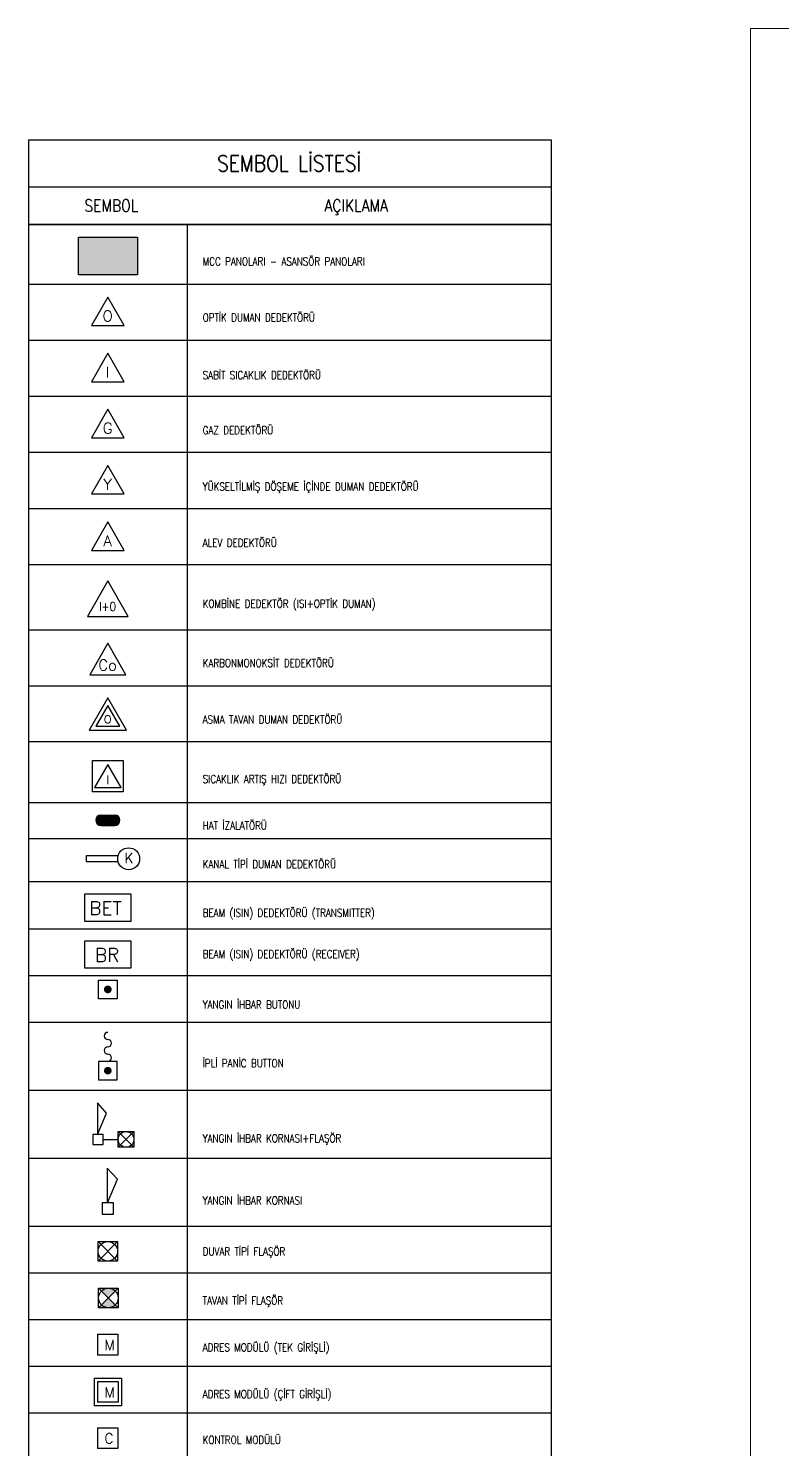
# Model space of a CAD drawing. Extents: x -2749 to 23780, y -1311 to 8245.
# Drawn here: x -902 to 40, y 2429 to 4205 of the extents above; entities that cross this region are included whole.
import ezdxf
from ezdxf.enums import TextEntityAlignment as Align

# ---------------------------------------------------------------- set-up
doc = ezdxf.new("R2010")
doc.units = 0
doc.header["$MEASUREMENT"] = 0
doc.linetypes.add('DASHDOT', pattern=[25.4, 12.7, -6.35, 0, -6.35])
for name, color, linetype, lineweight in [('40A', 9, 'Continuous', 9), ('E-ADRES MODÜLÜ (TEK GİRİŞLİ)', 7, 'Continuous', 30), ('E-ADRES MODÜLÜ (ÇİFT GİRİŞLİ)', 7, 'Continuous', 30), ('E-ALEV DEDEKTÖRÜ', 7, 'Continuous', 30), ('E-ASMA TAVAN DUMAN DEDEKTÖRÜ', 7, 'Continuous', 30), ('E-DUVAR TİPİ FLAŞÖR', 7, 'Continuous', 30), ('E-GAZ DEDEKTÖRÜ', 7, 'Continuous', 30), ('E-HAT İZALATÖRÜ', 7, 'Continuous', 30), ('E-İPLİ PANİC BUTTON', 7, 'Continuous', 30), ('E-KANAL TİPİ DUMAN DEDEKTÖRÜ', 7, 'Continuous', 30), ('E-KARBONMONOKSİT DEDEKTÖRÜ', 7, 'Continuous', 30), ('E-KOMBİNE DEDEKTÖR (ISI+OPTİK DUMAN)', 7, 'Continuous', 30), ('E-KONTROL MODÜLÜ', 7, 'Continuous', 30), ('E-KUVVET PANOSU (MCC)', 7, 'Continuous', 30), ('E-OPTİK DUMAN DEDEKTÖRÜ', 7, 'Continuous', 30), ('E-SABİT SICAKLIK DEDEKTÖRÜ', 7, 'Continuous', 30), ('E-SICAKLIK ARTIŞ HIZI DEDEKTÖRÜ', 7, 'Continuous', 30), ('E-TAVAN TİPİ FLAŞÖR', 7, 'Continuous', 30), ('E-YANGIN', 7, 'Continuous', 30), ('E-YANGIN İHBAR BUTONU', 7, 'Continuous', 30), ('E-YANGIN İHBAR KORNASI', 7, 'Continuous', 30), ('E-YANGIN İHBAR KORNASI+FLAŞÖR', 7, 'Continuous', 30), ('E-YAZI', 7, 'Continuous', 30), ('E-YÜKSELTİLMİŞ DÖŞEME İÇİNDE DUMAN DEDEKTÖRÜ', 7, 'Continuous', 30)]:
    doc.layers.add(name, color=color, linetype=linetype, lineweight=lineweight)
doc.styles.add('E-YAZI', font='txttw.shx')
doc.styles.add('ROMANS8', font='Txttw.shx')

# ---------------------------------------------------------------- blocks, each defined once
blk = doc.blocks.new('100_OPTİK DUMAN DEDEKTÖRÜ 085')
at = {"layer": 'E-OPTİK DUMAN DEDEKTÖRÜ', "color": 4}
blk.add_lwpolyline([(2.06, 0), (0, 3.57), (-2.06, 0)], close=True, dxfattribs=at)
at = {"layer": 'E-OPTİK DUMAN DEDEKTÖRÜ', "color": 3, "style": 'E-YAZI'}
blk.add_text('O', height=1.36, dxfattribs=at).set_placement((-0.02, 1.2), align=Align.MIDDLE)
blk = doc.blocks.new('100_SABİT SICAKLIK DEDEKTÖRÜ 085')
at = {"layer": 'E-SABİT SICAKLIK DEDEKTÖRÜ', "color": 4}
blk.add_lwpolyline([(2.06, 0), (0, 3.57), (-2.06, 0)], close=True, dxfattribs=at)
at = {"layer": 'E-SABİT SICAKLIK DEDEKTÖRÜ', "color": 3, "style": 'E-YAZI'}
blk.add_text('I', height=1.36, dxfattribs=at).set_placement((-0.02, 1.2), align=Align.MIDDLE)
blk = doc.blocks.new('100_GAZ DEDEKTÖRÜ 085')
at = {"layer": 'E-GAZ DEDEKTÖRÜ', "color": 4}
blk.add_lwpolyline([(2.06, 0), (0, 3.57), (-2.06, 0)], close=True, dxfattribs=at)
at = {"layer": 'E-GAZ DEDEKTÖRÜ', "color": 3, "style": 'E-YAZI'}
blk.add_text('G', height=1.36, dxfattribs=at).set_placement((-0.02, 1.2), align=Align.MIDDLE)
blk = doc.blocks.new('100_YÜKSELTİLMİŞ DÖŞEME İÇİNDE DUMAN DEDEKTÖRÜ 085')
at = {"layer": 'E-YÜKSELTİLMİŞ DÖŞEME İÇİNDE DUMAN DEDEKTÖRÜ', "color": 4}
blk.add_lwpolyline([(2.06, 0), (0, 3.57), (-2.06, 0)], close=True, dxfattribs=at)
at = {"layer": 'E-YÜKSELTİLMİŞ DÖŞEME İÇİNDE DUMAN DEDEKTÖRÜ', "color": 3, "style": 'E-YAZI'}
blk.add_text('Y', height=1.36, dxfattribs=at).set_placement((-0.02, 1.2), align=Align.MIDDLE)
blk = doc.blocks.new('100_KOMBİNE DEDEKTÖR (ISI+OPTİK DUMAN) 085')
at = {"layer": 'E-KOMBİNE DEDEKTÖR (ISI+OPTİK DUMAN)', "color": 4}
blk.add_lwpolyline([(2.55, 0), (0, 4.42), (-2.55, 0)], close=True, dxfattribs=at)
at = {"layer": 'E-KOMBİNE DEDEKTÖR (ISI+OPTİK DUMAN)', "color": 3, "style": 'E-YAZI', "width": 0.8}
blk.add_text('I+O', height=1.102, dxfattribs=at).set_placement((-0.02, 1.22), align=Align.MIDDLE)
blk = doc.blocks.new('100_KARBONMONOKSİT DEDEKTÖRÜ 085')
at = {"layer": 'E-KARBONMONOKSİT DEDEKTÖRÜ', "color": 4}
blk.add_lwpolyline([(2.26, 0), (0, 3.92), (-2.26, 0)], close=True, dxfattribs=at)
at = {"layer": 'E-KARBONMONOKSİT DEDEKTÖRÜ', "color": 3, "style": 'E-YAZI'}
blk.add_text('Co', height=1.36, dxfattribs=at).set_placement((-0.02, 1.2), align=Align.MIDDLE)
blk = doc.blocks.new('100_ASMA TAVAN DUMAN DEDEKTÖRÜ 085')
at = {"layer": 'E-ASMA TAVAN DUMAN DEDEKTÖRÜ', "color": 4}
blk.add_lwpolyline([(2.33, 0), (0, 4.04), (-2.33, 0)], close=True, dxfattribs=at)
at = {"layer": 'E-ASMA TAVAN DUMAN DEDEKTÖRÜ', "color": 3}
blk.add_lwpolyline([(1.48, 0.49), (0, 3.06), (-1.48, 0.49)], close=True, dxfattribs=at)
at = {"layer": 'E-ASMA TAVAN DUMAN DEDEKTÖRÜ', "color": 3, "style": 'E-YAZI'}
blk.add_text('O', height=0.979, dxfattribs=at).set_placement((-0.02, 1.35), align=Align.MIDDLE)
blk = doc.blocks.new('100_SICAKLIK ARTIŞ HIZI DEDEKTÖRÜ')
at = {"layer": 'E-SICAKLIK ARTIŞ HIZI DEDEKTÖRÜ', "color": 4}
for points in [[(-2.26, 4.64), (2.26, 4.64), (2.26, 0), (-2.26, 0)], [(1.94, 0.66), (0, 4.02), (-1.94, 0.66)]]:
    blk.add_lwpolyline(points, close=True, dxfattribs=at)
at = {"layer": 'E-SICAKLIK ARTIŞ HIZI DEDEKTÖRÜ', "color": 3, "style": 'E-YAZI'}
blk.add_text('I', height=1.28, dxfattribs=at).set_placement((-0.02, 1.79), align=Align.MIDDLE)
blk = doc.blocks.new('100_HAT İZALATÖRÜ')
at = {"layer": 'E-HAT İZALATÖRÜ', "color": 4}
for p, q in [((-1.01, 1.52), (-1.01, 0)), ((-1.01, 1.52), (1.01, 1.52)), ((-1.01, 0), (1.01, 0)), ((1.01, 1.52), (1.01, 0))]:
    blk.add_line(p, q, dxfattribs=at)
at = {"layer": 'E-HAT İZALATÖRÜ', "color": 4, "const_width": 0.758, "flags": 128}
for points in [[(-1.01, 1.14, 0.414214), (-1.39, 0.76, 0.414214), (-1.01, 0.38, 0.414214)], [(1.01, 1.14, -0.414214), (1.39, 0.76, -0.414214), (1.01, 0.38, -0.414214)]]:
    blk.add_lwpolyline(points, format="xyb", dxfattribs=at)
at = {"layer": 'E-HAT İZALATÖRÜ', "color": 4}
for centre, start, end in [((-1.01, 0.76), 90, 270), ((1.01, 0.76), 270, 90)]:
    blk.add_arc(centre, 0.758, start, end, dxfattribs=at)
blk.add_solid([(-1.01, 1.52), (1.01, 1.52), (-1.01, 0), (1.01, 0)], dxfattribs=at)
blk = doc.blocks.new('*U240')
at = {"layer": 'E-KANAL TİPİ DUMAN DEDEKTÖRÜ', "color": 4}
for p, q in [((-6.22, 0.42), (-6.22, -0.42)), ((-1.55, 0.42), (-6.22, 0.42)), ((-6.22, -0.42), (-1.55, -0.42))]:
    blk.add_line(p, q, dxfattribs=at)
blk.add_circle((0, 0), 1.61, dxfattribs=at)
at = {"layer": 'E-KANAL TİPİ DUMAN DEDEKTÖRÜ', "color": 3, "style": 'ROMANS8'}
blk.add_text('K', height=1.5, rotation=359.9592, dxfattribs=at).set_placement((0.06, 0.1), align=Align.MIDDLE)
blk = doc.blocks.new('BEAM (IŞIN) DEDEKTÖRÜ (TRANSMİTTER)')
at = {"layer": 'E-YANGIN', "color": 4}
blk.add_lwpolyline([(-33.6, 40.6), (33.6, 40.6), (33.6, 0), (-33.6, 0)], close=True, dxfattribs=at)
at = {"layer": 'E-YANGIN', "color": 3, "style": 'E-YAZI'}
blk.add_text('BET', height=20, dxfattribs=at).set_placement((-27.5, 9.7))
blk = doc.blocks.new('BEAM (IŞIN) DEDEKTÖR (RECİEVER)')
at = {"layer": 'E-YANGIN', "color": 4}
blk.add_lwpolyline([(-33.6, 40.6), (33.6, 40.6), (33.6, 0), (-33.6, 0)], close=True, dxfattribs=at)
at = {"layer": 'E-YANGIN', "color": 3, "style": 'E-YAZI'}
blk.add_text('BR', height=20, dxfattribs=at).set_placement((-19.1, 9.7))
blk = doc.blocks.new('100_YANGIN İHBAR BUTONU 085')
at = {"layer": 'E-YANGIN İHBAR BUTONU', "color": 4}
blk.add_lwpolyline([(-1.16, 0), (-1.16, 2.32), (1.16, 2.32), (1.16, 0)], close=True, dxfattribs=at)
at = {"layer": 'E-YANGIN İHBAR BUTONU', "color": 3, "const_width": 0.483}
blk.add_lwpolyline([(-0.24, 1.16, 1), (0.24, 1.16, 1)], format="xyb", close=True, dxfattribs=at)
blk = doc.blocks.new('100_İPLİ PANİC BUTTON')
at = {"layer": 'E-İPLİ PANİC BUTTON', "color": 4}
blk.add_lwpolyline([(1.36, 0), (1.36, 2.73), (-1.36, 2.73), (-1.36, 0)], close=True, dxfattribs=at)
at = {"layer": 'E-İPLİ PANİC BUTTON', "color": 3, "const_width": 0.569}
blk.add_lwpolyline([(0.28, 1.36, -1), (-0.28, 1.36, -1)], format="xyb", close=True, dxfattribs=at)
at = {"layer": 'E-İPLİ PANİC BUTTON', "color": 4}
for centre, start, end in [((0, 6.46), 90, 270), ((0, 4.33), 90, 270), ((0, 5.4), 270, 90), ((0, 3.26), 270, 90)]:
    blk.add_arc(centre, 0.533, start, end, dxfattribs=at)
blk = doc.blocks.new('100_YANGIN İHBAR KORNASI+FLAŞÖR 085')
at = {"layer": 'E-YANGIN İHBAR KORNASI+FLAŞÖR', "color": 4}
for p, q in [((0.56, 5.32), (0.56, 1.4)), ((1.69, 4.04), (0.56, 5.32)), ((0.58, 1.4), (1.69, 4.04)), ((-0.02, 1.4), (-0.02, 0.11)), ((1.27, 1.4), (-0.02, 1.4)), ((-0.02, 0.11), (1.27, 0.11)), ((1.27, 0.11), (1.27, 1.4)), ((1.27, 0.76), (3.17, 0.76)), ((3.17, 1.74), (5.13, -0.22))]:
    blk.add_line(p, q, dxfattribs=at)
blk.add_lwpolyline([(3.17, -0.22), (3.17, 1.74), (5.13, 1.74), (5.13, -0.22)], close=True, dxfattribs=at)
blk.add_lwpolyline([(5.13, 1.74), (3.17, -0.22)], dxfattribs=at)
blk.add_circle((4.15, 0.76), 0.979, dxfattribs=at)
blk = doc.blocks.new('100_YANGIN İHBAR KORNASI')
at = {"layer": 'E-YANGIN İHBAR KORNASI', "color": 4}
for p, q in [((-0.08, 6.8), (-0.08, 1.68)), ((1.4, 5.14), (-0.08, 6.8)), ((-0.05, 1.68), (1.4, 5.14)), ((-0.84, 1.68), (-0.84, 0)), ((0.84, 1.68), (-0.84, 1.68)), ((-0.84, 0), (0.84, 0)), ((0.84, 0), (0.84, 1.68))]:
    blk.add_line(p, q, dxfattribs=at)
blk = doc.blocks.new('100_DUVAR TİPİ FLAŞÖR 085')
at = {"layer": 'E-DUVAR TİPİ FLAŞÖR', "color": 4}
blk.add_line((-1.22, 2.45), (1.22, 0), dxfattribs=at)
blk.add_lwpolyline([(-1.22, 0), (-1.22, 2.45), (1.22, 2.45), (1.22, 0)], close=True, dxfattribs=at)
blk.add_lwpolyline([(1.22, 2.45), (-1.22, 0)], dxfattribs=at)
blk.add_circle((0, 1.22), 1.22, dxfattribs=at)
blk = doc.blocks.new('100_TAVAN TİPİ FLAŞÖR 085')
at = {"layer": 'E-TAVAN TİPİ FLAŞÖR', "color": 4}
blk.add_line((-1.22, 0), (1.22, 2.45), dxfattribs=at)
blk.add_lwpolyline([(1.22, 0), (-1.22, 0), (-1.22, 2.45), (1.22, 2.45)], close=True, dxfattribs=at)
blk.add_lwpolyline([(-1.22, 2.45), (1.22, 0)], dxfattribs=at)
blk.add_circle((0, 1.22), 1.22, dxfattribs=at)
for points in [[(0, 1.22), (-1.22, 2.45), (1.22, 2.45)], [(-1.22, 0), (0, 1.22), (1.22, 0)]]:
    blk.add_solid(points, dxfattribs=at)
blk = doc.blocks.new('100_ADRES MODÜLÜ (TEK GİRİŞLİ) 085')
at = {"layer": 'E-ADRES MODÜLÜ (TEK GİRİŞLİ)', "color": 4}
for p, q in [((-1.27, 2.59), (1.27, 2.59)), ((-1.27, 2.59), (-1.27, 0)), ((1.27, 2.59), (1.27, 0)), ((1.27, 0), (-1.27, 0))]:
    blk.add_line(p, q, dxfattribs=at)
at = {"layer": 'E-ADRES MODÜLÜ (TEK GİRİŞLİ)', "color": 3, "style": 'E-YAZI'}
blk.add_text('M', height=1.27, dxfattribs=at).set_placement((-0.42, 0.62))
blk = doc.blocks.new('100_ADRES MODÜLÜ (ÇİFT GİRİŞLİ)')
at = {"layer": 'E-ADRES MODÜLÜ (ÇİFT GİRİŞLİ)', "color": 4}
for p, q in [((-1.99, 4.03), (1.99, 4.03)), ((-1.99, 4.03), (-1.99, 0)), ((1.99, 4.03), (1.99, 0)), ((1.99, 0), (-1.99, 0))]:
    blk.add_line(p, q, dxfattribs=at)
at = {"layer": 'E-ADRES MODÜLÜ (ÇİFT GİRİŞLİ)', "color": 3}
for p, q in [((-1.5, 3.54), (1.5, 3.54)), ((-1.5, 3.54), (-1.5, 0.5)), ((1.5, 3.54), (1.5, 0.5)), ((1.5, 0.5), (-1.5, 0.5))]:
    blk.add_line(p, q, dxfattribs=at)
at = {"layer": 'E-ADRES MODÜLÜ (ÇİFT GİRİŞLİ)', "color": 3, "style": 'E-YAZI'}
blk.add_text('M', height=1.5, dxfattribs=at).set_placement((-0.49, 1.22))
blk = doc.blocks.new('100_KONTROL MODÜLÜ 085')
at = {"layer": 'E-KONTROL MODÜLÜ', "color": 4}
for p, q in [((-1.27, 2.59), (1.27, 2.59)), ((-1.27, 2.59), (-1.27, 0)), ((1.27, 2.59), (1.27, 0)), ((1.27, 0), (-1.27, 0))]:
    blk.add_line(p, q, dxfattribs=at)
at = {"layer": 'E-KONTROL MODÜLÜ', "color": 3, "style": 'E-YAZI'}
blk.add_text('C', height=1.27, dxfattribs=at).set_placement((-0.42, 0.62))
blk = doc.blocks.new('10_ALEV DEDEKTÖRÜ')
at = {"layer": 'E-ALEV DEDEKTÖRÜ', "color": 4}
blk.add_lwpolyline([(41.2, 0), (0, 71.3), (-41.2, 0)], close=True, dxfattribs=at)
at = {"layer": 'E-ALEV DEDEKTÖRÜ', "color": 3, "style": 'E-YAZI'}
blk.add_text('A', height=27.2, dxfattribs=at).set_placement((-0.4, 24), align=Align.MIDDLE)
blk = doc.blocks.new('100_KUVVET PANOSU (MCC)')
at = {"layer": 'E-KUVVET PANOSU (MCC)', "color": 4}
for p, q in [((-3.07, 3.95), (3.07, 3.95)), ((-3.07, 0), (-3.07, 3.95)), ((3.07, 3.95), (3.07, 0)), ((3.07, 0), (-3.07, 0))]:
    blk.add_line(p, q, dxfattribs=at)
blk.add_solid([(-3.07, 3.95), (3.07, 3.95), (-3.07, 0), (3.07, 0)], dxfattribs=at)

msp = doc.modelspace()

# ---------------------------------------------------------------- linework, layer by layer
at = {"layer": '40A'}
msp.add_lwpolyline([(5945, 4205), (0, 4205), (0, 0), (5945, 0)], close=True, dxfattribs=at)
at = {"layer": 'E-YAZI', "color": 4}
for p, q in [((-902.2, 4065.9), (-902.2, 686.2)), ((-902.2, 4065.9), (-248.9, 4065.9)), ((-248.9, 4065.9), (-248.9, 686.2)), ((-902.2, 4007), (-248.9, 4007)), ((-902.2, 3960.1), (-248.9, 3960.1)), ((-248.9, 3960.1), (-902.2, 3960.1))]:
    msp.add_line(p, q, dxfattribs=at)
at = {"layer": 'E-YAZI', "color": 7}
for p, q in [((-703.8, 3960.1), (-703.8, 686.2)), ((-248.9, 3885.2), (-902.2, 3885.2)), ((-248.9, 3815.1), (-902.2, 3815.1)), ((-248.9, 3745), (-902.2, 3745)), ((-248.9, 3674.9), (-902.2, 3674.9)), ((-248.9, 3604.7), (-902.2, 3604.7)), ((-248.9, 3534.6), (-902.2, 3534.6)), ((-248.9, 3453.2), (-902.2, 3453.2)), ((-248.9, 3383.1), (-902.2, 3383.1)), ((-248.9, 3313.4), (-902.2, 3313.4)), ((-248.9, 3237.1), (-902.2, 3237.1)), ((-248.9, 3192.1), (-902.2, 3192.1)), ((-248.9, 3138.4), (-902.2, 3138.4))]:
    msp.add_line(p, q, dxfattribs=at)
at = {"layer": 'E-YAZI', "color": 7, "linetype": 'Continuous'}
for p, q in [((-902.2, 3080), (-248.9, 3080)), ((-902.2, 3021.7), (-248.9, 3021.7)), ((-902.2, 2963.3), (-248.9, 2963.3)), ((-902.2, 2878.3), (-248.9, 2878.3)), ((-902.2, 2793.3), (-248.9, 2793.3)), ((-902.2, 2708.3), (-248.9, 2708.3)), ((-902.2, 2649.9), (-248.9, 2649.9)), ((-902.2, 2591.6), (-248.9, 2591.6)), ((-902.2, 2533.2), (-248.9, 2533.2)), ((-902.2, 2474.9), (-248.9, 2474.9))]:
    msp.add_line(p, q, dxfattribs=at)

# ---------------------------------------------------------------- block references
at = {"layer": 'E-ADRES MODÜLÜ (TEK GİRİŞLİ)', "xscale": 10, "yscale": 10, "zscale": 10}
msp.add_blockref('100_ADRES MODÜLÜ (TEK GİRİŞLİ) 085', (-803, 2547.2), dxfattribs=at)
at = {"layer": 'E-ADRES MODÜLÜ (ÇİFT GİRİŞLİ)', "xscale": 8.5, "yscale": 8.5, "zscale": 8.5}
msp.add_blockref('100_ADRES MODÜLÜ (ÇİFT GİRİŞLİ)', (-803, 2483.9), dxfattribs=at)
at = {"layer": 'E-ALEV DEDEKTÖRÜ', "color": 4, "linetype": 'DASHDOT', "xscale": 0.5, "yscale": 0.5, "zscale": 0.5}
msp.add_blockref('10_ALEV DEDEKTÖRÜ', (-803, 3552.7), dxfattribs=at)
at = {"layer": 'E-ASMA TAVAN DUMAN DEDEKTÖRÜ', "xscale": 10, "yscale": 10, "zscale": 10}
msp.add_blockref('100_ASMA TAVAN DUMAN DEDEKTÖRÜ 085', (-803, 3328.1), dxfattribs=at)
at = {"layer": 'E-DUVAR TİPİ FLAŞÖR', "xscale": 10, "yscale": 10, "zscale": 10}
msp.add_blockref('100_DUVAR TİPİ FLAŞÖR 085', (-803, 2664.7), dxfattribs=at)
at = {"layer": 'E-GAZ DEDEKTÖRÜ', "xscale": 10, "yscale": 10, "zscale": 10}
msp.add_blockref('100_GAZ DEDEKTÖRÜ 085', (-803, 3693.4), dxfattribs=at)
at = {"layer": 'E-HAT İZALATÖRÜ', "xscale": 8.5, "yscale": 8.5, "zscale": 8.5}
msp.add_blockref('100_HAT İZALATÖRÜ', (-803, 3209), dxfattribs=at)
at = {"layer": 'E-İPLİ PANİC BUTTON', "xscale": 8.5, "yscale": 8.5, "zscale": 8.5}
msp.add_blockref('100_İPLİ PANİC BUTTON', (-803, 2891), dxfattribs=at)
at = {"layer": 'E-KANAL TİPİ DUMAN DEDEKTÖRÜ', "xscale": 8.5, "yscale": 8.5, "zscale": 8.5}
msp.add_blockref('*U240', (-777, 3167.4), dxfattribs=at)
at = {"layer": 'E-KARBONMONOKSİT DEDEKTÖRÜ', "color": 4, "xscale": 10, "yscale": 10, "zscale": 10}
msp.add_blockref('100_KARBONMONOKSİT DEDEKTÖRÜ 085', (-803, 3397.4), dxfattribs=at)
at = {"layer": 'E-KOMBİNE DEDEKTÖR (ISI+OPTİK DUMAN)', "xscale": 10, "yscale": 10, "zscale": 10}
msp.add_blockref('100_KOMBİNE DEDEKTÖR (ISI+OPTİK DUMAN) 085', (-803, 3470.3), dxfattribs=at)
at = {"layer": 'E-KONTROL MODÜLÜ', "xscale": 10, "yscale": 10, "zscale": 10}
msp.add_blockref('100_KONTROL MODÜLÜ 085', (-803, 2430.5), dxfattribs=at)
at = {"layer": 'E-KUVVET PANOSU (MCC)', "xscale": 12, "yscale": 12, "zscale": 12}
msp.add_blockref('100_KUVVET PANOSU (MCC)', (-802.6, 3896.9), dxfattribs=at)
at = {"layer": 'E-OPTİK DUMAN DEDEKTÖRÜ', "xscale": 10, "yscale": 10, "zscale": 10}
msp.add_blockref('100_OPTİK DUMAN DEDEKTÖRÜ 085', (-803, 3833.6), dxfattribs=at)
at = {"layer": 'E-SABİT SICAKLIK DEDEKTÖRÜ', "xscale": 10, "yscale": 10, "zscale": 10}
msp.add_blockref('100_SABİT SICAKLIK DEDEKTÖRÜ 085', (-803, 3763.5), dxfattribs=at)
at = {"layer": 'E-SICAKLIK ARTIŞ HIZI DEDEKTÖRÜ', "xscale": 8.5, "yscale": 8.5, "zscale": 8.5}
msp.add_blockref('100_SICAKLIK ARTIŞ HIZI DEDEKTÖRÜ', (-803, 3250.9), dxfattribs=at)
at = {"layer": 'E-TAVAN TİPİ FLAŞÖR', "xscale": 10, "yscale": 10, "zscale": 10}
msp.add_blockref('100_TAVAN TİPİ FLAŞÖR 085', (-802.3, 2606.4), dxfattribs=at)
at = {"layer": 'E-YANGIN', "xscale": 0.85, "yscale": 0.85, "zscale": 0.85}
for name, p in [('BEAM (IŞIN) DEDEKTÖRÜ (TRANSMİTTER)', (-803, 3088.9)), ('BEAM (IŞIN) DEDEKTÖR (RECİEVER)', (-803, 3030.5))]:
    msp.add_blockref(name, p, dxfattribs=at)
at = {"layer": 'E-YANGIN İHBAR BUTONU', "xscale": 10, "yscale": 10, "zscale": 10}
msp.add_blockref('100_YANGIN İHBAR BUTONU 085', (-803, 2992.5), dxfattribs=at)
at = {"layer": 'E-YANGIN İHBAR KORNASI', "xscale": 8.5, "yscale": 8.5, "zscale": 8.5}
msp.add_blockref('100_YANGIN İHBAR KORNASI', (-803, 2723.1), dxfattribs=at)
at = {"layer": 'E-YANGIN İHBAR KORNASI+FLAŞÖR', "xscale": 10, "yscale": 10, "zscale": 10}
msp.add_blockref('100_YANGIN İHBAR KORNASI+FLAŞÖR 085', (-821.7, 2809), dxfattribs=at)
at = {"layer": 'E-YÜKSELTİLMİŞ DÖŞEME İÇİNDE DUMAN DEDEKTÖRÜ', "xscale": 10, "yscale": 10, "zscale": 10}
msp.add_blockref('100_YÜKSELTİLMİŞ DÖŞEME İÇİNDE DUMAN DEDEKTÖRÜ 085', (-803, 3623.3), dxfattribs=at)

# ---------------------------------------------------------------- texts
at = {"layer": 'E-YAZI', "color": 4, "style": 'E-YAZI', "width": 0.85}
for s, height, p in [('SEMBOL LİSTESİ', 20, (-576.4, 4036.4)), ('SEMBOL', 15, (-798.7, 3983.6)), ('AÇIKLAMA', 15, (-492.8, 3983.6))]:
    msp.add_text(s, height=height, dxfattribs=at).set_placement(p, align=Align.MIDDLE_CENTER)
at = {"layer": 'E-YAZI', "color": 3, "style": 'E-YAZI', "width": 0.8}
for s, p in [('MCC PANOLARI - ASANSÖR PANOLARI', (-684.5, 3908.8)), ('OPTİK DUMAN DEDEKTÖRÜ', (-684.5, 3838.7)), ('SABİT SICAKLIK DEDEKTÖRÜ', (-684.5, 3766.8)), ('GAZ DEDEKTÖRÜ', (-684.5, 3697.8)), ('YÜKSELTİLMİŞ DÖŞEME İÇİNDE DUMAN DEDEKTÖRÜ', (-684.5, 3627.4)), ('ALEV DEDEKTÖRÜ', (-684.5, 3557.3)), ('KOMBİNE DEDEKTÖR (ISI+OPTİK DUMAN)', (-684.5, 3481.1)), ('KARBONMONOKSİT DEDEKTÖRÜ', (-684.5, 3407)), ('ASMA TAVAN DUMAN DEDEKTÖRÜ', (-684.5, 3336.3)), ('SICAKLIK ARTIŞ HIZI DEDEKTÖRÜ', (-684.5, 3262)), ('HAT İZALATÖRÜ', (-684.5, 3203.8)), ('KANAL TİPİ DUMAN DEDEKTÖRÜ', (-684.5, 3155.5)), ('BEAM (ISIN) DEDEKTÖRÜ (TRANSMITTER)', (-684.5, 3094.8)), ('BEAM (ISIN) DEDEKTÖRÜ (RECEIVER)', (-684.5, 3043.3)), ('YANGIN İHBAR BUTONU', (-684.5, 2980.1)), ('İPLİ PANİC BUTTON', (-684.5, 2906.8)), ('YANGIN İHBAR KORNASI+FLAŞÖR', (-684.5, 2813)), ('YANGIN İHBAR KORNASI', (-684.5, 2735.3)), ('DUVAR TİPİ FLAŞÖR', (-684.5, 2671.7)), ('TAVAN TİPİ FLAŞÖR', (-684.5, 2610.2)), ('ADRES MODÜLÜ (TEK GİRİŞLİ)', (-684.5, 2551.8)), ('ADRES MODÜLÜ (ÇİFT GİRİŞLİ)', (-684.5, 2493.4)), ('KONTROL MODÜLÜ', (-684.5, 2436.1))]:
    msp.add_text(s, height=10, dxfattribs=at).set_placement(p)

doc.saveas('drawing.dxf')
